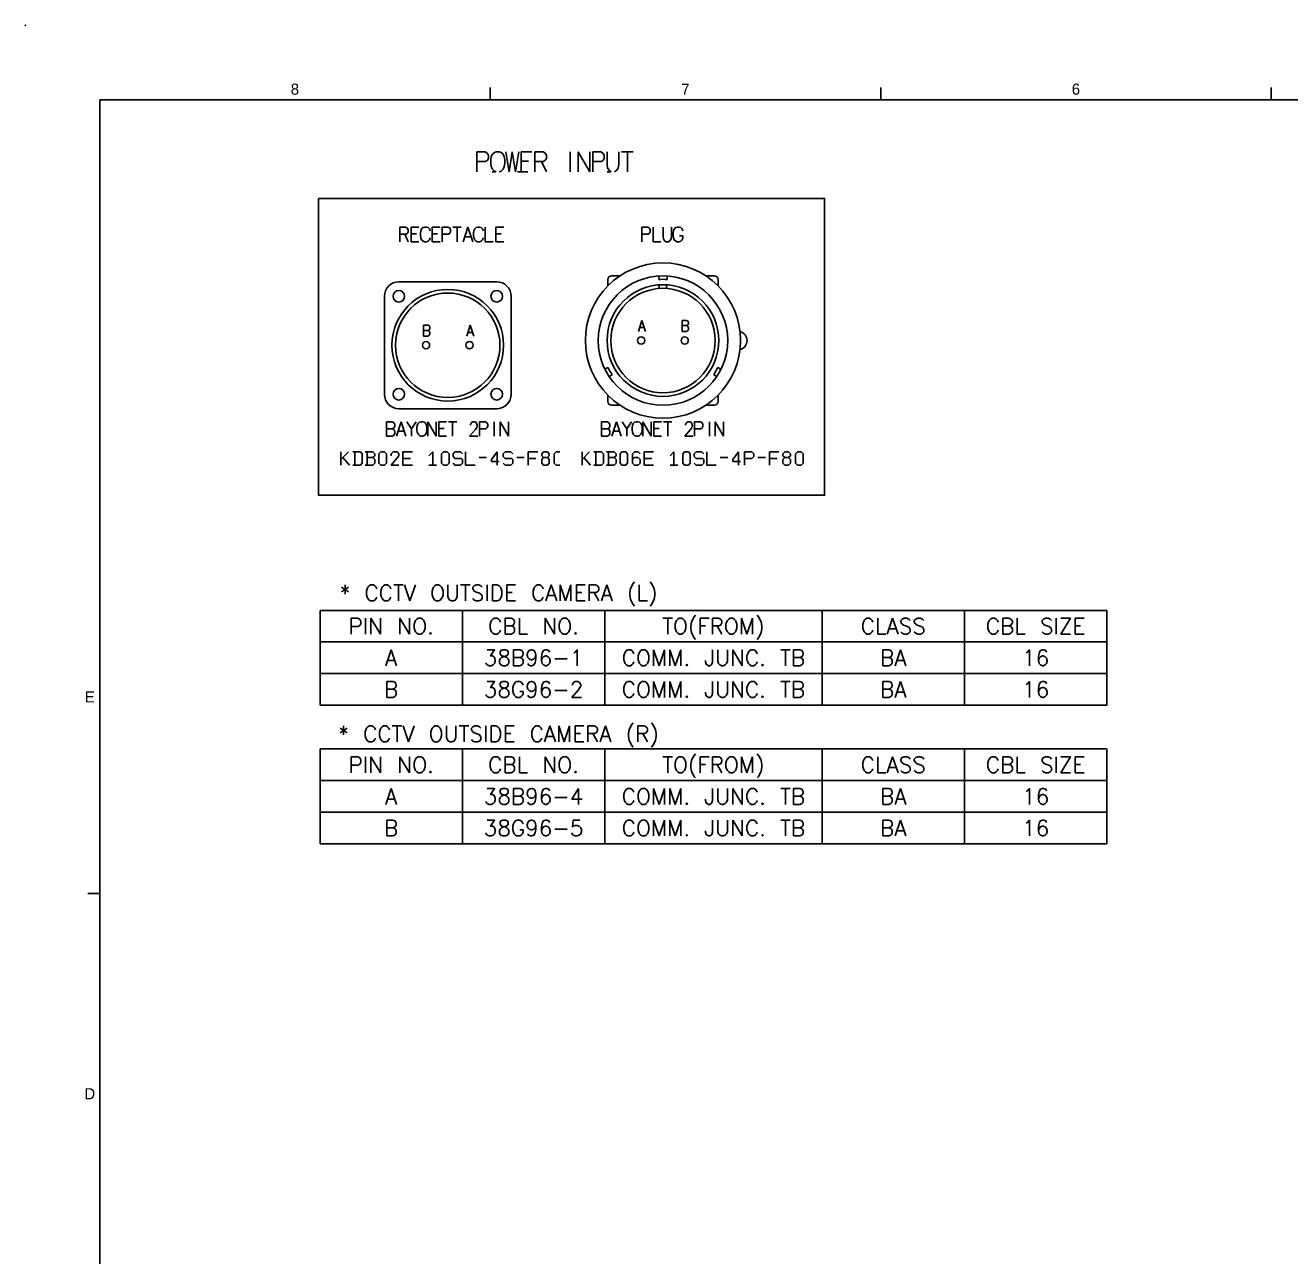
# Model space of a CAD drawing. Header units: millimetres. Extents: x 1063 to 1621, y 404 to 836.
# Drawn here: x 1062.6 to 1278.6, y 626 to 836.2 of the extents above; entities that cross this region are included whole.
import ezdxf
from ezdxf.enums import TextEntityAlignment as Align

# ---------------------------------------------------------------- set-up
doc = ezdxf.new("R2010")
doc.units = ezdxf.units.MM
doc.styles.add('ROMANS', font='txt', dxfattribs={"height": 0.2})
doc.styles.get("Standard").update_dxf_attribs({"font": 'txt.shx', "bigfont": 'whgtxt.shx'})

msp = doc.modelspace()

# ---------------------------------------------------------------- linework, layer by layer
at = {"color": 6, "linetype": 'Continuous'}
for p, q in [((1141.93, 823.49), (1141.93, 825.59)), ((1208.61, 823.49), (1208.61, 825.59)), ((1275.28, 823.49), (1275.28, 825.59)), ((1073.21, 688.02), (1075.26, 688.02))]:
    msp.add_line(p, q, dxfattribs=at)
at = {"color": 5, "linetype": 'Continuous'}
for p, q in [((1075.26, 417.09), (1075.26, 823.49)), ((1075.26, 823.49), (1608.66, 823.49))]:
    msp.add_line(p, q, dxfattribs=at)
at = {"color": 4, "linetype": 'Continuous'}
for p, q in [((1139.67, 814.57), (1141.07, 814.57)), ((1139.67, 811.17), (1139.67, 814.57)), ((1141.07, 814.57), (1141.36, 814.41)), ((1142.31, 814.19), (1142.64, 814.46)), ((1142.64, 814.46), (1142.96, 814.57)), ((1142.96, 814.57), (1143.46, 814.57)), ((1143.46, 814.57), (1143.79, 814.46)), ((1143.79, 814.46), (1144.12, 814.19)), ((1144.57, 814.57), (1145.15, 811.17)), ((1145.15, 811.17), (1145.68, 814.57)), ((1145.68, 814.57), (1146.22, 811.17)), ((1146.22, 811.17), (1146.79, 814.57)), ((1147.24, 814.57), (1149.06, 814.57)), ((1147.24, 811.17), (1147.24, 814.57)), ((1149.55, 814.57), (1150.95, 814.57)), ((1149.55, 811.17), (1149.55, 814.57)), ((1150.95, 814.57), (1151.24, 814.41)), ((1155.56, 811.17), (1155.56, 814.57)), ((1156.96, 811.17), (1156.96, 814.57)), ((1156.96, 814.57), (1158.93, 811.17)), ((1158.93, 811.17), (1158.93, 814.57)), ((1159.43, 814.57), (1160.82, 814.57)), ((1159.43, 811.17), (1159.43, 814.57)), ((1160.82, 814.57), (1161.11, 814.41)), ((1161.89, 812.43), (1161.89, 814.57)), ((1163.87, 812.43), (1163.87, 814.57)), ((1164.36, 814.57), (1166.34, 814.57)), ((1165.35, 811.17), (1165.35, 814.57)), ((1139.67, 812.93), (1141.15, 812.93)), ((1141.15, 812.93), (1141.44, 813.15)), ((1141.36, 814.41), (1141.65, 814.03)), ((1141.44, 813.15), (1141.65, 813.48)), ((1141.65, 813.48), (1141.65, 814.03)), ((1142.02, 813.26), (1142.1, 813.75)), ((1142.02, 812.6), (1142.02, 813.26)), ((1142.02, 812.6), (1142.1, 812.11)), ((1142.1, 813.75), (1142.31, 814.19)), ((1144.12, 814.19), (1144.32, 813.75)), ((1144.32, 813.75), (1144.4, 813.26)), ((1144.32, 812.11), (1144.4, 812.6)), ((1144.4, 812.6), (1144.4, 813.26)), ((1147.24, 812.98), (1148.48, 812.98)), ((1149.55, 812.93), (1151.03, 812.93)), ((1150.7, 812.93), (1151.52, 811.17)), ((1151.03, 812.93), (1151.32, 813.15)), ((1151.24, 814.41), (1151.52, 814.03)), ((1151.32, 813.15), (1151.52, 813.48)), ((1151.52, 813.48), (1151.52, 814.03)), ((1159.43, 812.93), (1160.91, 812.93)), ((1160.91, 812.93), (1161.2, 813.15)), ((1161.11, 814.41), (1161.4, 814.03)), ((1161.2, 813.15), (1161.4, 813.48)), ((1161.4, 813.48), (1161.4, 814.03)), ((1161.89, 812.43), (1161.98, 811.83)), ((1163.79, 811.83), (1163.87, 812.43)), ((1142.1, 812.11), (1142.31, 811.61)), ((1142.29, 811.17), (1142.79, 811.17)), ((1142.31, 811.61), (1142.64, 811.28)), ((1142.64, 811.28), (1142.96, 811.17)), ((1143.46, 811.17), (1143.79, 811.28)), ((1143.79, 811.28), (1144.12, 811.61)), ((1144.12, 811.61), (1144.32, 812.11)), ((1146.57, 811.17), (1148.38, 811.17)), ((1161.92, 811.17), (1162.5, 811.17)), ((1161.98, 811.83), (1162.27, 811.39)), ((1162.27, 811.39), (1162.59, 811.17)), ((1163.17, 811.17), (1163.5, 811.39)), ((1163.5, 811.39), (1163.79, 811.83))]:
    msp.add_line(p, q, dxfattribs=at)
at = {"color": 7, "linetype": 'Continuous'}
for p, q in [((1126.48, 801.74), (1127.51, 801.74)), ((1126.48, 799.25), (1126.48, 801.74)), ((1127.51, 801.74), (1127.72, 801.62)), ((1127.72, 801.62), (1127.93, 801.34)), ((1128.41, 801.74), (1129.74, 801.74)), ((1128.41, 799.25), (1128.41, 801.74)), ((1130.22, 801.46), (1130.46, 801.66)), ((1130.46, 801.66), (1130.71, 801.74)), ((1130.71, 801.74), (1131.07, 801.74)), ((1131.07, 801.74), (1131.31, 801.66)), ((1131.31, 801.66), (1131.55, 801.46)), ((1132.03, 801.74), (1133.36, 801.74)), ((1132.03, 799.25), (1132.03, 801.74)), ((1133.72, 801.74), (1134.75, 801.74)), ((1133.72, 799.25), (1133.72, 801.74)), ((1134.75, 801.74), (1134.96, 801.62)), ((1134.96, 801.62), (1135.17, 801.34)), ((1135.54, 801.74), (1136.98, 801.74)), ((1136.26, 799.25), (1136.26, 801.74)), ((1137.32, 799.25), (1138.13, 801.74)), ((1138.13, 801.74), (1138.95, 799.25)), ((1139.28, 801.46), (1139.52, 801.66)), ((1139.52, 801.66), (1139.76, 801.74)), ((1139.76, 801.74), (1140.12, 801.74)), ((1140.12, 801.74), (1140.36, 801.66)), ((1140.36, 801.66), (1140.61, 801.46)), ((1141.09, 799.25), (1141.09, 801.74)), ((1142.9, 801.74), (1144.23, 801.74)), ((1142.9, 799.25), (1142.9, 801.74)), ((1167.81, 801.74), (1168.84, 801.74)), ((1167.81, 799.25), (1167.81, 801.74)), ((1168.84, 801.74), (1169.05, 801.62)), ((1169.05, 801.62), (1169.26, 801.34)), ((1169.74, 799.25), (1169.74, 801.74)), ((1171.43, 800.17), (1171.43, 801.74)), ((1172.88, 800.17), (1172.88, 801.74)), ((1173.36, 801.46), (1173.61, 801.66)), ((1173.61, 801.66), (1173.85, 801.74)), ((1173.85, 801.74), (1174.21, 801.74)), ((1174.21, 801.74), (1174.45, 801.66)), ((1174.45, 801.66), (1174.69, 801.46)), ((1126.48, 800.54), (1127.57, 800.54)), ((1127.33, 800.54), (1127.93, 799.25)), ((1127.57, 800.54), (1127.78, 800.7)), ((1127.78, 800.7), (1127.93, 800.94)), ((1127.93, 800.94), (1127.93, 801.34)), ((1128.41, 800.58), (1129.32, 800.58)), ((1130.01, 800.78), (1130.07, 801.14)), ((1130.01, 800.3), (1130.01, 800.78)), ((1130.01, 800.3), (1130.07, 799.93)), ((1130.07, 801.14), (1130.22, 801.46)), ((1130.07, 799.93), (1130.22, 799.57)), ((1130.22, 799.57), (1130.46, 799.33)), ((1131.31, 799.33), (1131.55, 799.57)), ((1131.55, 801.46), (1131.7, 801.14)), ((1131.55, 799.57), (1131.7, 799.93)), ((1132.03, 800.58), (1132.94, 800.58)), ((1133.72, 800.54), (1134.81, 800.54)), ((1134.81, 800.54), (1135.02, 800.7)), ((1135.02, 800.7), (1135.17, 800.94)), ((1135.17, 800.94), (1135.17, 801.34)), ((1137.59, 800.09), (1138.67, 800.09)), ((1139.07, 800.78), (1139.13, 801.14)), ((1139.07, 800.3), (1139.07, 800.78)), ((1139.07, 800.3), (1139.13, 799.93)), ((1139.13, 801.14), (1139.28, 801.46)), ((1139.13, 799.93), (1139.28, 799.57)), ((1139.28, 799.57), (1139.52, 799.33)), ((1140.36, 799.33), (1140.61, 799.57)), ((1140.61, 801.46), (1140.76, 801.14)), ((1140.61, 799.57), (1140.76, 799.93)), ((1142.9, 800.58), (1143.8, 800.58)), ((1167.81, 800.54), (1168.9, 800.54)), ((1168.9, 800.54), (1169.11, 800.7)), ((1169.11, 800.7), (1169.26, 800.94)), ((1169.26, 800.94), (1169.26, 801.34)), ((1171.43, 800.17), (1171.49, 799.73)), ((1171.49, 799.73), (1171.7, 799.41)), ((1171.7, 799.41), (1171.95, 799.25)), ((1172.37, 799.25), (1172.61, 799.41)), ((1172.61, 799.41), (1172.82, 799.73)), ((1172.82, 799.73), (1172.88, 800.17)), ((1173.15, 800.78), (1173.21, 801.14)), ((1173.15, 800.3), (1173.15, 800.78)), ((1173.15, 800.3), (1173.21, 799.93)), ((1173.21, 801.14), (1173.36, 801.46)), ((1173.21, 799.93), (1173.36, 799.57)), ((1173.36, 799.57), (1173.61, 799.33)), ((1174.24, 800.25), (1174.84, 800.25)), ((1174.45, 799.33), (1174.69, 799.57)), ((1174.69, 801.46), (1174.84, 801.14)), ((1174.69, 799.57), (1174.84, 799.93)), ((1174.84, 799.93), (1174.84, 800.25)), ((1128.41, 799.25), (1129.74, 799.25)), ((1130.46, 799.33), (1130.71, 799.25)), ((1130.71, 799.25), (1131.07, 799.25)), ((1131.07, 799.25), (1131.31, 799.33)), ((1132.03, 799.25), (1133.36, 799.25)), ((1139.52, 799.33), (1139.76, 799.25)), ((1139.76, 799.25), (1140.12, 799.25)), ((1140.12, 799.25), (1140.36, 799.33)), ((1141.09, 799.25), (1142.42, 799.25)), ((1142.9, 799.25), (1144.23, 799.25)), ((1169.74, 799.25), (1171.07, 799.25)), ((1171.95, 799.25), (1172.37, 799.25)), ((1173.61, 799.33), (1173.85, 799.25)), ((1173.85, 799.25), (1174.21, 799.25)), ((1174.21, 799.25), (1174.45, 799.33)), ((1162.64, 793.42), (1164.07, 793.42)), ((1170.69, 792.81), (1170.69, 793.42)), ((1172.14, 792.81), (1172.14, 793.42)), ((1178.77, 793.42), (1180.2, 793.42)), ((1126.33, 792.42), (1143.04, 792.42)), ((1162.02, 791.73), (1162.02, 792.8)), ((1170.8, 791.28), (1170.8, 791.9)), ((1172.04, 791.28), (1172.04, 791.9)), ((1180.82, 791.73), (1180.82, 792.8)), ((1123.86, 773.23), (1123.86, 789.94)), ((1145.51, 773.23), (1145.51, 789.94)), ((1130.52, 785.03), (1131.29, 785.03)), ((1130.52, 783.15), (1130.52, 785.03)), ((1131.29, 785.03), (1131.44, 784.93)), ((1131.33, 784.12), (1131.49, 784.24)), ((1131.44, 784.93), (1131.6, 784.72)), ((1131.49, 784.24), (1131.6, 784.42)), ((1131.6, 784.42), (1131.6, 784.72)), ((1137.92, 783.15), (1138.53, 785.03)), ((1138.53, 785.03), (1139.14, 783.15)), ((1167.23, 783.96), (1167.84, 785.83)), ((1167.43, 784.59), (1168.25, 784.59)), ((1167.84, 785.83), (1168.45, 783.96)), ((1174.68, 785.83), (1175.45, 785.83)), ((1174.68, 783.96), (1174.68, 785.83)), ((1174.68, 784.93), (1175.49, 784.93)), ((1175.45, 785.83), (1175.6, 785.74)), ((1175.49, 784.93), (1175.65, 785.05)), ((1175.49, 784.93), (1175.65, 784.81)), ((1175.6, 785.74), (1175.76, 785.53)), ((1175.6, 784.05), (1175.76, 784.26)), ((1175.65, 785.05), (1175.76, 785.23)), ((1175.65, 784.81), (1175.76, 784.56)), ((1175.76, 785.23), (1175.76, 785.53)), ((1175.76, 784.26), (1175.76, 784.56)), ((1130.52, 784.12), (1131.33, 784.12)), ((1130.52, 783.15), (1131.29, 783.15)), ((1131.29, 783.15), (1131.44, 783.24)), ((1131.33, 784.12), (1131.49, 784)), ((1131.44, 783.24), (1131.6, 783.46)), ((1131.49, 784), (1131.6, 783.76)), ((1131.6, 783.46), (1131.6, 783.76)), ((1138.12, 783.79), (1138.94, 783.79)), ((1174.68, 783.96), (1175.45, 783.96)), ((1175.45, 783.96), (1175.6, 784.05)), ((1161.51, 777.51), (1162.03, 777.81)), ((1180.81, 777.81), (1181.33, 777.51)), ((1162.24, 776.25), (1162.76, 776.56)), ((1180.08, 776.56), (1180.6, 776.25)), ((1162.02, 771.99), (1162.02, 773.06)), ((1162.64, 771.37), (1164.07, 771.37)), ((1178.77, 771.37), (1180.2, 771.37)), ((1180.82, 771.99), (1180.82, 773.06)), ((1126.33, 770.76), (1143.04, 770.76)), ((1124.21, 768.51), (1125.21, 768.51)), ((1124.21, 766.08), (1124.21, 768.51)), ((1124.21, 767.34), (1125.27, 767.34)), ((1125.21, 768.51), (1125.42, 768.39)), ((1125.27, 767.34), (1125.48, 767.49)), ((1125.27, 767.34), (1125.48, 767.18)), ((1125.42, 768.39), (1125.62, 768.12)), ((1125.48, 767.49), (1125.62, 767.73)), ((1125.48, 767.18), (1125.62, 766.86)), ((1125.62, 767.73), (1125.62, 768.12)), ((1125.95, 766.08), (1126.74, 768.51)), ((1126.74, 768.51), (1127.53, 766.08)), ((1127.71, 768.51), (1128.51, 767.34)), ((1128.51, 767.34), (1129.3, 768.51)), ((1128.51, 766.08), (1128.51, 767.34)), ((1129.42, 767.57), (1129.48, 767.92)), ((1129.42, 767.1), (1129.42, 767.57)), ((1129.42, 767.1), (1129.48, 766.75)), ((1129.48, 767.92), (1129.62, 768.24)), ((1129.62, 768.24), (1129.86, 768.43)), ((1129.86, 768.43), (1130.09, 768.51)), ((1130.09, 768.51), (1130.45, 768.51)), ((1130.45, 768.51), (1130.68, 768.43)), ((1130.68, 768.43), (1130.92, 768.24)), ((1130.92, 768.24), (1131.07, 767.92)), ((1131.07, 767.92), (1131.12, 767.57)), ((1131.07, 766.75), (1131.12, 767.1)), ((1131.12, 767.1), (1131.12, 767.57)), ((1131.27, 766.08), (1131.27, 768.51)), ((1131.27, 768.51), (1132.68, 766.08)), ((1132.68, 766.08), (1132.68, 768.51)), ((1133.15, 768.51), (1134.45, 768.51)), ((1133.15, 766.08), (1133.15, 768.51)), ((1133.15, 767.37), (1134.04, 767.37)), ((1134.8, 768.51), (1136.21, 768.51)), ((1135.51, 766.08), (1135.51, 768.51)), ((1138.39, 766.08), (1139.39, 767.18)), ((1138.54, 768.04), (1138.66, 768.28)), ((1138.54, 767.92), (1138.54, 768.04)), ((1138.66, 768.28), (1138.74, 768.39)), ((1138.74, 768.39), (1138.95, 768.51)), ((1138.95, 768.51), (1139.3, 768.51)), ((1139.3, 768.51), (1139.51, 768.39)), ((1139.39, 767.18), (1139.6, 767.49)), ((1139.51, 768.39), (1139.6, 768.24)), ((1139.6, 768.24), (1139.69, 767.96)), ((1139.6, 767.49), (1139.69, 767.73)), ((1139.69, 767.73), (1139.69, 767.96)), ((1140.1, 768.51), (1141.1, 768.51)), ((1140.1, 766.08), (1140.1, 768.51)), ((1140.1, 767.34), (1141.16, 767.34)), ((1141.1, 768.51), (1141.3, 768.39)), ((1141.16, 767.34), (1141.36, 767.49)), ((1141.3, 768.39), (1141.51, 768.12)), ((1141.36, 767.49), (1141.51, 767.73)), ((1141.51, 767.73), (1141.51, 768.12)), ((1142.63, 766.08), (1142.63, 768.51)), ((1143.63, 766.08), (1143.63, 768.51)), ((1143.63, 768.51), (1145.04, 766.08)), ((1145.04, 766.08), (1145.04, 768.51)), ((1160.95, 768.51), (1161.95, 768.51)), ((1160.95, 766.08), (1160.95, 768.51)), ((1160.95, 767.34), (1162, 767.34)), ((1161.95, 768.51), (1162.15, 768.39)), ((1162, 767.34), (1162.21, 767.49)), ((1162, 767.34), (1162.21, 767.18)), ((1162.15, 768.39), (1162.36, 768.12)), ((1162.21, 767.49), (1162.36, 767.73)), ((1162.21, 767.18), (1162.36, 766.86)), ((1162.36, 767.73), (1162.36, 768.12)), ((1162.68, 766.08), (1163.48, 768.51)), ((1163.48, 768.51), (1164.27, 766.08)), ((1164.45, 768.51), (1165.24, 767.34)), ((1165.24, 767.34), (1166.04, 768.51)), ((1165.24, 766.08), (1165.24, 767.34)), ((1166.15, 767.57), (1166.21, 767.92)), ((1166.15, 767.1), (1166.15, 767.57)), ((1166.15, 767.1), (1166.21, 766.75)), ((1166.21, 767.92), (1166.36, 768.24)), ((1166.36, 768.24), (1166.59, 768.43)), ((1166.59, 768.43), (1166.83, 768.51)), ((1166.83, 768.51), (1167.18, 768.51)), ((1167.18, 768.51), (1167.42, 768.43)), ((1167.42, 768.43), (1167.65, 768.24)), ((1167.65, 768.24), (1167.8, 767.92)), ((1167.8, 767.92), (1167.86, 767.57)), ((1167.8, 766.75), (1167.86, 767.1)), ((1167.86, 767.1), (1167.86, 767.57)), ((1168.01, 766.08), (1168.01, 768.51)), ((1168.01, 768.51), (1169.42, 766.08)), ((1169.42, 766.08), (1169.42, 768.51)), ((1169.89, 768.51), (1171.18, 768.51)), ((1169.89, 766.08), (1169.89, 768.51)), ((1169.89, 767.37), (1170.77, 767.37)), ((1171.54, 768.51), (1172.95, 768.51)), ((1172.24, 766.08), (1172.24, 768.51)), ((1175.13, 766.08), (1176.13, 767.18)), ((1175.27, 768.04), (1175.39, 768.28)), ((1175.27, 767.92), (1175.27, 768.04)), ((1175.39, 768.28), (1175.48, 768.39)), ((1175.48, 768.39), (1175.68, 768.51)), ((1175.68, 768.51), (1176.04, 768.51)), ((1176.04, 768.51), (1176.24, 768.39)), ((1176.13, 767.18), (1176.33, 767.49)), ((1176.24, 768.39), (1176.33, 768.24)), ((1176.33, 768.24), (1176.42, 767.96)), ((1176.33, 767.49), (1176.42, 767.73)), ((1176.42, 767.73), (1176.42, 767.96)), ((1176.83, 768.51), (1177.83, 768.51)), ((1176.83, 766.08), (1176.83, 768.51)), ((1176.83, 767.34), (1177.89, 767.34)), ((1177.83, 768.51), (1178.04, 768.39)), ((1177.89, 767.34), (1178.1, 767.49)), ((1178.04, 768.39), (1178.24, 768.12)), ((1178.1, 767.49), (1178.24, 767.73)), ((1178.24, 767.73), (1178.24, 768.12)), ((1179.36, 766.08), (1179.36, 768.51)), ((1180.36, 766.08), (1180.36, 768.51)), ((1180.36, 768.51), (1181.78, 766.08)), ((1181.78, 766.08), (1181.78, 768.51)), ((1124.21, 766.08), (1125.21, 766.08)), ((1125.21, 766.08), (1125.42, 766.2)), ((1125.42, 766.2), (1125.62, 766.47)), ((1125.62, 766.47), (1125.62, 766.86)), ((1126.21, 766.9), (1127.27, 766.9)), ((1129.48, 766.75), (1129.62, 766.39)), ((1129.62, 766.39), (1129.86, 766.16)), ((1129.86, 766.16), (1130.09, 766.08)), ((1130.09, 766.08), (1130.45, 766.08)), ((1130.45, 766.08), (1130.68, 766.16)), ((1130.68, 766.16), (1130.92, 766.39)), ((1130.92, 766.39), (1131.07, 766.75)), ((1133.15, 766.08), (1134.45, 766.08)), ((1138.39, 766.08), (1139.8, 766.08)), ((1160.95, 766.08), (1161.95, 766.08)), ((1161.95, 766.08), (1162.15, 766.2)), ((1162.15, 766.2), (1162.36, 766.47)), ((1162.36, 766.47), (1162.36, 766.86)), ((1162.95, 766.9), (1164.01, 766.9)), ((1166.21, 766.75), (1166.36, 766.39)), ((1166.36, 766.39), (1166.59, 766.16)), ((1166.59, 766.16), (1166.83, 766.08)), ((1166.83, 766.08), (1167.18, 766.08)), ((1167.18, 766.08), (1167.42, 766.16)), ((1167.42, 766.16), (1167.65, 766.39)), ((1167.65, 766.39), (1167.8, 766.75)), ((1169.89, 766.08), (1171.18, 766.08)), ((1175.13, 766.08), (1176.54, 766.08)), ((1116.42, 761.12), (1116.42, 763.39)), ((1116.42, 762.09), (1117.72, 763.39)), ((1118.46, 763.39), (1119.76, 763.39)), ((1118.79, 761.12), (1118.79, 763.39)), ((1119.76, 763.39), (1120.08, 763.07)), ((1120.08, 761.44), (1120.08, 763.07)), ((1120.6, 763.39), (1121.9, 763.39)), ((1120.93, 761.12), (1120.93, 763.39)), ((1121.9, 763.39), (1122.22, 763.07)), ((1121.9, 762.42), (1122.22, 762.74)), ((1122.22, 762.74), (1122.22, 763.07)), ((1122.9, 763.07), (1123.23, 763.39)), ((1122.9, 761.44), (1122.9, 763.07)), ((1123.23, 763.39), (1123.88, 763.39)), ((1123.88, 763.39), (1124.2, 763.07)), ((1124.2, 761.44), (1124.2, 763.07)), ((1125.04, 763.07), (1125.37, 763.39)), ((1125.04, 762.74), (1125.04, 763.07)), ((1125.04, 761.12), (1126.34, 762.74)), ((1125.37, 763.39), (1126.02, 763.39)), ((1126.02, 763.39), (1126.34, 763.07)), ((1126.34, 762.74), (1126.34, 763.07)), ((1127.02, 761.12), (1127.02, 763.39)), ((1127.02, 763.39), (1128.64, 763.39)), ((1131.47, 762.74), (1132.11, 763.39)), ((1132.11, 761.12), (1132.11, 763.39)), ((1133.61, 763.07), (1133.93, 763.39)), ((1133.61, 761.44), (1133.61, 763.07)), ((1133.93, 763.39), (1134.58, 763.39)), ((1134.58, 763.39), (1134.9, 763.07)), ((1134.9, 761.44), (1134.9, 763.07)), ((1135.58, 763.07), (1135.91, 763.39)), ((1135.58, 762.58), (1135.58, 763.07)), ((1135.91, 763.39), (1136.88, 763.39)), ((1136.88, 763.39), (1137.21, 763.07)), ((1137.72, 761.12), (1137.72, 763.39)), ((1142.17, 762.09), (1143.14, 763.39)), ((1143.14, 761.12), (1143.14, 763.39)), ((1144.14, 763.07), (1144.47, 763.39)), ((1144.14, 762.58), (1144.14, 763.07)), ((1144.47, 763.39), (1145.44, 763.39)), ((1145.44, 763.39), (1145.77, 763.07)), ((1148.43, 761.12), (1148.43, 763.39)), ((1148.43, 763.39), (1150.05, 763.39)), ((1150.73, 763.07), (1151.05, 763.39)), ((1150.73, 762.74), (1150.73, 763.07)), ((1150.73, 762.74), (1151.05, 762.42)), ((1151.05, 763.39), (1151.7, 763.39)), ((1151.7, 763.39), (1152.02, 763.07)), ((1151.7, 762.42), (1152.02, 762.74)), ((1152.02, 762.74), (1152.02, 763.07)), ((1152.87, 763.07), (1153.19, 763.39)), ((1152.87, 761.44), (1152.87, 763.07)), ((1153.19, 763.39), (1153.84, 763.39)), ((1157.6, 761.12), (1157.6, 763.39)), ((1157.6, 762.09), (1158.9, 763.39)), ((1159.64, 763.39), (1160.94, 763.39)), ((1159.97, 761.12), (1159.97, 763.39)), ((1160.94, 763.39), (1161.26, 763.07)), ((1161.26, 761.44), (1161.26, 763.07)), ((1161.78, 763.39), (1163.08, 763.39)), ((1162.11, 761.12), (1162.11, 763.39)), ((1163.08, 763.39), (1163.41, 763.07)), ((1163.08, 762.42), (1163.41, 762.74)), ((1163.41, 762.74), (1163.41, 763.07)), ((1164.09, 763.07), (1164.41, 763.39)), ((1164.09, 761.44), (1164.09, 763.07)), ((1164.41, 763.39), (1165.06, 763.39)), ((1165.06, 763.39), (1165.38, 763.07)), ((1165.38, 761.44), (1165.38, 763.07)), ((1166.23, 763.07), (1166.55, 763.39)), ((1166.23, 763.07), (1166.55, 763.39)), ((1166.23, 761.44), (1166.23, 763.07)), ((1166.55, 763.39), (1167.2, 763.39)), ((1167.2, 763.39), (1167.52, 763.07)), ((1168.2, 761.12), (1168.2, 763.39)), ((1168.2, 763.39), (1169.83, 763.39)), ((1172.65, 762.74), (1173.3, 763.39)), ((1173.3, 761.12), (1173.3, 763.39)), ((1174.79, 763.07), (1175.11, 763.39)), ((1174.79, 761.44), (1174.79, 763.07)), ((1175.11, 763.39), (1175.76, 763.39)), ((1175.76, 763.39), (1176.08, 763.07)), ((1176.08, 761.44), (1176.08, 763.07)), ((1176.77, 763.07), (1177.09, 763.39)), ((1176.77, 762.58), (1176.77, 763.07)), ((1177.09, 763.39), (1178.06, 763.39)), ((1178.06, 763.39), (1178.39, 763.07)), ((1178.91, 761.12), (1178.91, 763.39)), ((1183.35, 762.09), (1184.32, 763.39)), ((1184.32, 761.12), (1184.32, 763.39)), ((1185.33, 761.12), (1185.33, 763.39)), ((1185.33, 763.39), (1186.62, 763.39)), ((1186.62, 763.39), (1186.95, 763.07)), ((1186.95, 762.58), (1186.95, 763.07)), ((1189.61, 761.12), (1189.61, 763.39)), ((1189.61, 763.39), (1191.23, 763.39)), ((1191.91, 763.07), (1192.23, 763.39)), ((1191.91, 762.74), (1191.91, 763.07)), ((1191.91, 762.74), (1192.23, 762.42)), ((1192.23, 763.39), (1192.88, 763.39)), ((1192.88, 763.39), (1193.21, 763.07)), ((1192.88, 762.42), (1193.21, 762.74)), ((1193.21, 762.74), (1193.21, 763.07)), ((1194.05, 763.07), (1194.37, 763.39)), ((1194.05, 761.44), (1194.05, 763.07)), ((1194.37, 763.39), (1195.02, 763.39)), ((1195.02, 763.39), (1195.35, 763.07)), ((1195.35, 761.44), (1195.35, 763.07)), ((1116.74, 762.42), (1117.88, 761.12)), ((1118.46, 761.12), (1119.76, 761.12)), ((1119.76, 761.12), (1120.08, 761.44)), ((1120.6, 761.12), (1121.9, 761.12)), ((1120.93, 762.42), (1121.9, 762.42)), ((1121.9, 762.42), (1122.22, 762.09)), ((1121.9, 761.12), (1122.22, 761.44)), ((1122.22, 761.44), (1122.22, 762.09)), ((1122.9, 761.44), (1123.23, 761.12)), ((1123.23, 761.12), (1123.88, 761.12)), ((1123.88, 761.12), (1124.2, 761.44)), ((1125.04, 761.12), (1126.34, 761.12)), ((1127.02, 762.25), (1128.32, 762.25)), ((1127.02, 761.12), (1128.64, 761.12)), ((1131.47, 761.12), (1132.76, 761.12)), ((1133.61, 761.44), (1133.93, 761.12)), ((1133.93, 761.12), (1134.58, 761.12)), ((1134.58, 761.12), (1134.9, 761.44)), ((1135.58, 762.58), (1135.91, 762.25)), ((1135.58, 761.44), (1135.91, 761.12)), ((1135.91, 762.25), (1137.04, 762.25)), ((1135.91, 761.12), (1136.88, 761.12)), ((1136.88, 761.12), (1137.21, 761.44)), ((1137.04, 762.25), (1137.21, 762.09)), ((1137.21, 761.44), (1137.21, 762.09)), ((1137.72, 761.12), (1139.35, 761.12)), ((1140.03, 762.42), (1141.32, 762.42)), ((1142.17, 761.77), (1142.17, 762.09)), ((1142.17, 761.77), (1143.46, 761.77)), ((1144.14, 762.58), (1144.47, 762.25)), ((1144.14, 761.44), (1144.47, 761.12)), ((1144.47, 762.25), (1145.6, 762.25)), ((1144.47, 761.12), (1145.44, 761.12)), ((1145.44, 761.12), (1145.77, 761.44)), ((1145.6, 762.25), (1145.77, 762.09)), ((1145.77, 761.44), (1145.77, 762.09)), ((1146.45, 762.42), (1147.74, 762.42)), ((1148.43, 762.25), (1149.72, 762.25)), ((1150.73, 762.09), (1151.05, 762.42)), ((1150.73, 761.44), (1150.73, 762.09)), ((1150.73, 761.44), (1151.05, 761.12)), ((1151.05, 762.42), (1151.7, 762.42)), ((1151.05, 761.12), (1151.7, 761.12)), ((1151.7, 762.42), (1152.02, 762.09)), ((1151.7, 761.12), (1152.02, 761.44)), ((1152.02, 761.44), (1152.02, 762.09)), ((1152.87, 761.44), (1153.19, 761.12)), ((1153.19, 761.12), (1153.84, 761.12)), ((1157.92, 762.42), (1159.06, 761.12)), ((1159.64, 761.12), (1160.94, 761.12)), ((1160.94, 761.12), (1161.26, 761.44)), ((1161.78, 761.12), (1163.08, 761.12)), ((1162.11, 762.42), (1163.08, 762.42)), ((1163.08, 762.42), (1163.41, 762.09)), ((1163.08, 761.12), (1163.41, 761.44)), ((1163.41, 761.44), (1163.41, 762.09)), ((1164.09, 761.44), (1164.41, 761.12)), ((1164.41, 761.12), (1165.06, 761.12)), ((1165.06, 761.12), (1165.38, 761.44)), ((1166.23, 762.09), (1166.55, 762.42)), ((1166.23, 761.44), (1166.55, 761.12)), ((1166.55, 762.42), (1167.2, 762.42)), ((1166.55, 761.12), (1167.2, 761.12)), ((1167.2, 762.42), (1167.52, 762.09)), ((1167.2, 761.12), (1167.52, 761.44)), ((1167.52, 761.44), (1167.52, 762.09)), ((1168.2, 762.25), (1169.5, 762.25)), ((1168.2, 761.12), (1169.83, 761.12)), ((1172.65, 761.12), (1173.94, 761.12)), ((1174.79, 761.44), (1175.11, 761.12)), ((1175.11, 761.12), (1175.76, 761.12)), ((1175.76, 761.12), (1176.08, 761.44)), ((1176.77, 762.58), (1177.09, 762.25)), ((1176.77, 761.44), (1177.09, 761.12)), ((1177.09, 762.25), (1178.22, 762.25)), ((1177.09, 761.12), (1178.06, 761.12)), ((1178.06, 761.12), (1178.39, 761.44)), ((1178.22, 762.25), (1178.39, 762.09)), ((1178.39, 761.44), (1178.39, 762.09)), ((1178.91, 761.12), (1180.53, 761.12)), ((1181.21, 762.42), (1182.51, 762.42)), ((1183.35, 761.77), (1183.35, 762.09)), ((1183.35, 761.77), (1184.65, 761.77)), ((1185.33, 762.25), (1186.62, 762.25)), ((1186.62, 762.25), (1186.95, 762.58)), ((1187.63, 762.42), (1188.93, 762.42)), ((1189.61, 762.25), (1190.9, 762.25)), ((1191.91, 762.09), (1192.23, 762.42)), ((1191.91, 761.44), (1191.91, 762.09)), ((1191.91, 761.44), (1192.23, 761.12)), ((1192.23, 762.42), (1192.88, 762.42)), ((1192.23, 761.12), (1192.88, 761.12)), ((1192.88, 762.42), (1193.21, 762.09)), ((1192.88, 761.12), (1193.21, 761.44)), ((1193.21, 761.44), (1193.21, 762.09)), ((1194.05, 761.44), (1194.37, 761.12)), ((1194.37, 761.12), (1195.02, 761.12)), ((1195.02, 761.12), (1195.35, 761.44))]:
    msp.add_line(p, q, dxfattribs=at)
for p, q in [((1112.88, 736.34), (1112.88, 720.14)), ((1112.88, 736.34), (1247.2, 736.34)), ((1137.18, 736.34), (1137.18, 720.14)), ((1161.48, 736.34), (1161.48, 720.14)), ((1198.6, 736.34), (1198.6, 720.14)), ((1222.9, 736.34), (1222.9, 720.14)), ((1247.2, 736.34), (1247.2, 720.14)), ((1112.88, 730.94), (1247.2, 730.94)), ((1112.88, 725.54), (1247.2, 725.54)), ((1112.88, 720.14), (1247.2, 720.14)), ((1112.88, 712.68), (1112.88, 696.48)), ((1112.88, 712.68), (1247.2, 712.68)), ((1137.18, 712.68), (1137.18, 696.48)), ((1161.48, 712.68), (1161.48, 696.48)), ((1198.6, 712.68), (1198.6, 696.48)), ((1222.9, 712.68), (1222.9, 696.48)), ((1247.2, 712.68), (1247.2, 696.48)), ((1112.88, 707.28), (1247.2, 707.28)), ((1112.88, 701.88), (1247.2, 701.88)), ((1112.88, 696.48), (1247.2, 696.48))]:
    msp.add_line(p, q)
msp.add_lwpolyline([(1112.63, 806.65), (1199.01, 806.65), (1199.01, 755.99), (1112.63, 755.99)], close=True)
for centre, radius in [((1171.42, 782.39), 13.25), ((1171.42, 782.39), 11.05), ((1134.68, 781.59), 9.53), ((1126.33, 789.94), 0.99), ((1143.04, 789.94), 0.99), ((1171.42, 782.39), 9.53), ((1171.42, 782.39), 8.91), ((1134.68, 781.59), 8.91), ((1130.97, 781.59), 0.619), ((1138.4, 781.59), 0.619), ((1167.71, 782.39), 0.619), ((1175.13, 782.39), 0.619), ((1126.33, 773.23), 0.99), ((1143.04, 773.23), 0.99)]:
    msp.add_circle(centre, radius, dxfattribs=at)
for centre, radius, start, end in [((1162.64, 792.8), 0.619, 90, 180), ((1180.2, 792.8), 0.619, 0, 90), ((1126.33, 789.94), 2.47, 90, 180), ((1143.04, 789.94), 2.47, 0, 90), ((1171.42, 782.39), 10.45, 86.0179, 93.9821), ((1184.18, 782.39), 1.59, 284.5595, 75.4405), ((1171.42, 782.39), 10.45, 206.0179, 213.9821), ((1171.42, 782.39), 10.45, 326.0179, 333.9821), ((1126.33, 773.23), 2.47, 180, 270), ((1143.04, 773.23), 2.47, 270, 0), ((1162.64, 771.99), 0.619, 180, 270), ((1180.2, 771.99), 0.619, 270, 0)]:
    msp.add_arc(centre, radius, start, end, dxfattribs=at)
at = {"color": 0}
msp.add_point((1062.56, 836.19), dxfattribs=at)

# ---------------------------------------------------------------- texts
at = {"color": 4}
for s, p in [('* CCTV OUTSIDE CAMERA (L)', (1143.36, 739.32)), ('* CCTV OUTSIDE CAMERA (R)', (1143.36, 715.26))]:
    msp.add_text(s, height=2.7, dxfattribs=at).set_placement(p, align=Align.MIDDLE_CENTER)
for s, p in [('PIN NO.', (1125.03, 733.64)), ('CBL NO.', (1149.33, 733.64)), ('TO(FROM)', (1180.04, 733.64)), ('CLASS', (1210.75, 733.64)), ('CBL SIZE', (1235.05, 733.64)), ('A', (1125.03, 728.24)), ('38B96-1', (1149.33, 728.24)), ('COMM. JUNC. TB', (1180.04, 728.24)), ('BA', (1210.75, 728.24)), ('16', (1235.05, 728.24)), ('B', (1125.03, 722.84)), ('38G96-2', (1149.33, 722.84)), ('COMM. JUNC. TB', (1180.04, 722.84)), ('BA', (1210.75, 722.84)), ('16', (1235.05, 722.84)), ('PIN NO.', (1125.03, 709.98)), ('CBL NO.', (1149.33, 709.98)), ('TO(FROM)', (1180.04, 709.98)), ('CLASS', (1210.75, 709.98)), ('CBL SIZE', (1235.05, 709.98)), ('A', (1125.03, 704.58)), ('38B96-4', (1149.33, 704.58)), ('COMM. JUNC. TB', (1180.04, 704.58)), ('BA', (1210.75, 704.58)), ('16', (1235.05, 704.58)), ('B', (1125.03, 699.18)), ('38G96-5', (1149.33, 699.18)), ('COMM. JUNC. TB', (1180.04, 699.18)), ('BA', (1210.75, 699.18)), ('16', (1235.05, 699.18))]:
    msp.add_text(s, height=2.7).set_placement(p, align=Align.MIDDLE_CENTER)
at = {"color": 4, "char_height": 1.9, "attachment_point": 5, "style": 'ROMANS'}
for s, insert in [('{\\fﾱﾼﾸﾲￃﾼ|b0|i0|c129|p49;8 }', (1108.58, 825.28)), ('{\\fﾱﾼﾸﾲￃﾼ|b0|i0|c129|p49;7 }', (1175.26, 825.28)), ('{\\fﾱﾼﾸﾲￃﾼ|b0|i0|c129|p49;6 }', (1241.93, 825.28)), ('{\\fﾱﾼﾸﾲￃﾼ|b0|i0|c129|p49;E }', (1073.57, 721.58)), ('{\\fﾱﾼﾸﾲￃﾼ|b0|i0|c129|p49;D }', (1073.57, 653.84))]:
    msp.add_mtext(s, dxfattribs=dict(at, insert=insert))

doc.saveas('drawing.dxf')
